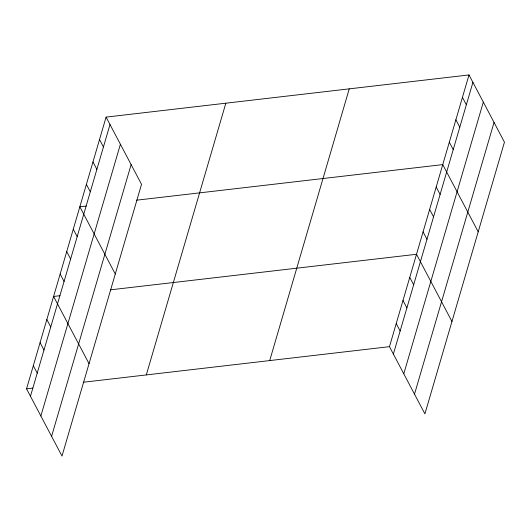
<?xml version="1.0" encoding="UTF-8"?>
<svg xmlns="http://www.w3.org/2000/svg" width="531" height="531" viewBox="0 0 531 531"><rect width="100%" height="100%" fill="white"/><g stroke="black" fill="none" stroke-linecap="round" stroke-linejoin="round"><path stroke-width="0.8" d="M106.087 117.112L141.531 184.337L61.994 456.063L26.55 388.838L106.087 117.112L469.006 74.937L504.45 142.162L424.913 413.888L389.469 346.663L469.006 74.937M30.459 396.252L109.997 124.526M40.867 415.992L120.404 144.259M51.587 436.323L131.124 164.597M146.31 374.919L225.848 103.193M269.708 360.582L349.245 88.856M393.378 354.077L472.915 82.351M403.786 373.817L483.323 102.091M414.505 394.155L494.042 122.422M86.228 206.035L79.842 206.778L115.28 274.003M136.527 200.194L442.761 164.61L478.205 231.835M59.983 295.707L53.591 296.451L89.035 363.675M110.282 289.86L416.51 254.276L451.954 321.501M26.55 388.838L32.935 388.095M83.241 382.254L389.469 346.663M462.441 97.352L466.351 104.766M455.883 119.774L459.793 127.188M449.319 142.189L453.228 149.603M436.197 187.025L440.106 194.439M429.639 209.44L433.548 216.86M423.074 231.861L426.984 239.275M409.753 277.374L413.662 284.789M402.989 300.473L406.899 307.887M396.232 323.571L400.142 330.986M99.523 139.527L103.432 146.941M92.965 161.942L96.874 169.362M86.4 184.363L90.31 191.777M73.278 229.2L77.187 236.614M66.714 251.614L70.623 259.028M60.156 274.029L64.065 281.45M46.834 319.549L50.744 326.963M40.071 342.641L43.98 350.062M33.314 365.74L37.223 373.154"/></g></svg>
